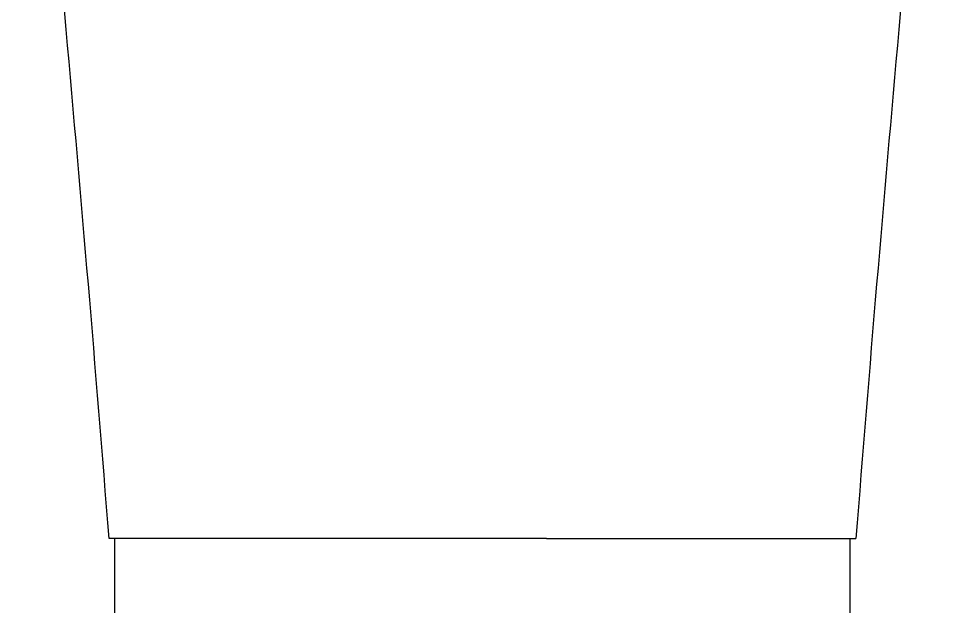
# Model space of a CAD drawing. Header units: millimetres. Extents: x 4900 to 5740, y 840 to 1434.
# Drawn here: x 5451.05 to 5459.25, y 1275.19 to 1280.39 of the extents above; entities that cross this region are included whole.
import ezdxf

# ---------------------------------------------------------------- set-up
doc = ezdxf.new("R2010")
doc.units = ezdxf.units.MM

msp = doc.modelspace()

# ---------------------------------------------------------------- linework, layer by layer
for p, q in [((5451.9029, 1273.6916), (5451.9029, 1275.7916)), ((5458.4029, 1273.6916), (5458.4029, 1275.7916))]:
    msp.add_line(p, q)
for points in [[(5451.8531, 1275.7916), (5451.6174, 1278.7942), (5451.3444, 1281.7939), (5451.0529, 1284.7917)], [(5459.2529, 1284.7916), (5458.9614, 1281.7939), (5458.6884, 1278.7942), (5458.4527, 1275.7916)]]:
    msp.add_open_spline(points, degree=3)
for points, knots in [([(5455.7189, 1275.7916), (5455.4935, 1275.7916), (5455.2641, 1275.7916), (5454.8075, 1275.7916), (5454.5799, 1275.7916), (5453.9466, 1275.7916), (5453.5549, 1275.7916), (5452.8693, 1275.7916), (5452.5753, 1275.7916), (5452.1279, 1275.7916), (5451.9743, 1275.7916), (5451.8693, 1275.7916), (5451.8531, 1275.7916), (5451.8531, 1275.7916)], [-1.0293716, -1.0293716, -1.0293716, -1.0293716, -0.960761, -0.960761, -0.8923005, -0.8923005, -0.7659248, -0.7659248, -0.6401325, -0.6401325, -0.5146863, -0.5146863, -0.4584919, -0.4584919, -0.4584919, -0.4584919]), ([(5455.7189, 1275.7916), (5456.1107, 1275.7916), (5456.4901, 1275.7916), (5457.2042, 1275.7916), (5457.5014, 1275.7916), (5458.0305, 1275.7916), (5458.213, 1275.7916), (5458.4157, 1275.7916), (5458.4529, 1275.7916), (5458.4528, 1275.7916)], [0.000001, 0.000001, 0.000001, 0.000001, 0.1193309, 0.1193309, 0.2488397, 0.2488397, 0.4205208, 0.4205208, 0.5794389, 0.5794389, 0.5794389, 0.5794389])]:
    msp.add_open_spline(points, degree=3, knots=knots)

doc.saveas('drawing.dxf')
